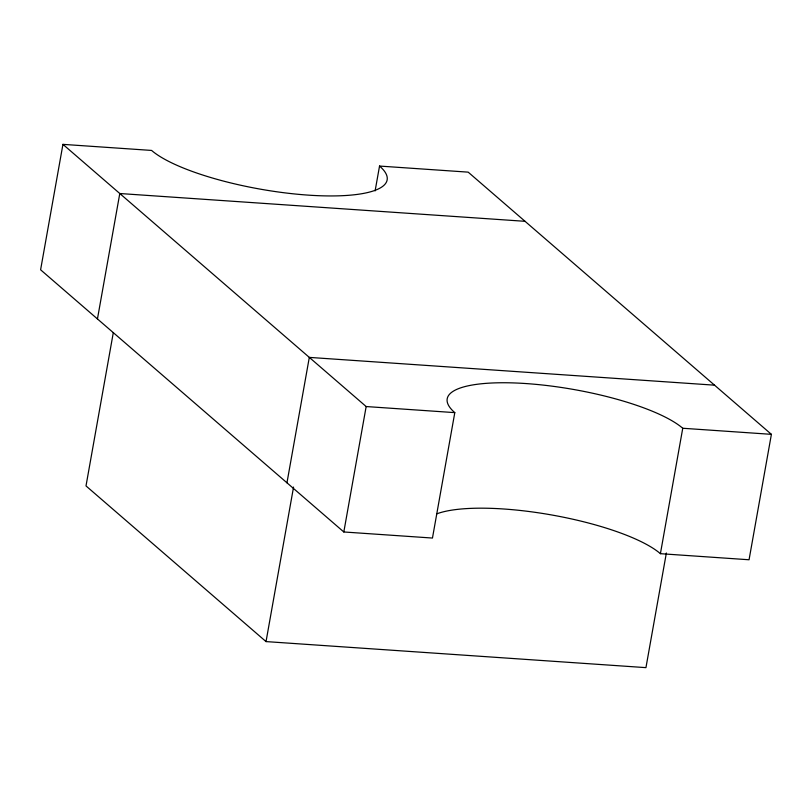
<?xml version="1.0" encoding="UTF-8"?>
<svg xmlns="http://www.w3.org/2000/svg" width="812" height="812" viewBox="0 0 812 812"><rect width="100%" height="100%" fill="white"/><g stroke="black" fill="none" stroke-linecap="round" stroke-linejoin="round"><path stroke-width="1.22" d="M771.4 434.339L468.179 172.144L379.539 166.064A123.475 31.333 10.1 0 1 308.205 195.124A123.475 31.333 10.1 0 1 151.59 150.433L62.94 144.363L40.6 269.787L343.821 531.972L432.461 538.051L454.801 412.628A123.475 31.333 10.1 0 1 526.135 383.568A123.475 31.333 10.1 0 1 682.75 428.259L771.4 434.339L749.06 559.762L660.41 553.682A123.475 31.333 10.1 0 0 551.784 514.991A123.475 31.333 10.1 0 0 436.653 513.894M97.45 318.943L119.79 193.52L525.039 221.311M113.304 332.636L86.001 485.921L266.031 641.592L645.946 667.637L666.368 552.992M286.961 482.815L309.311 357.392L714.55 385.172M266.031 641.592L293.558 487.058M375.114 190.901L379.539 166.064M343.821 531.972L366.161 406.548L62.94 144.363M660.41 553.682L682.75 428.259M366.161 406.548L454.801 412.628"/></g></svg>
